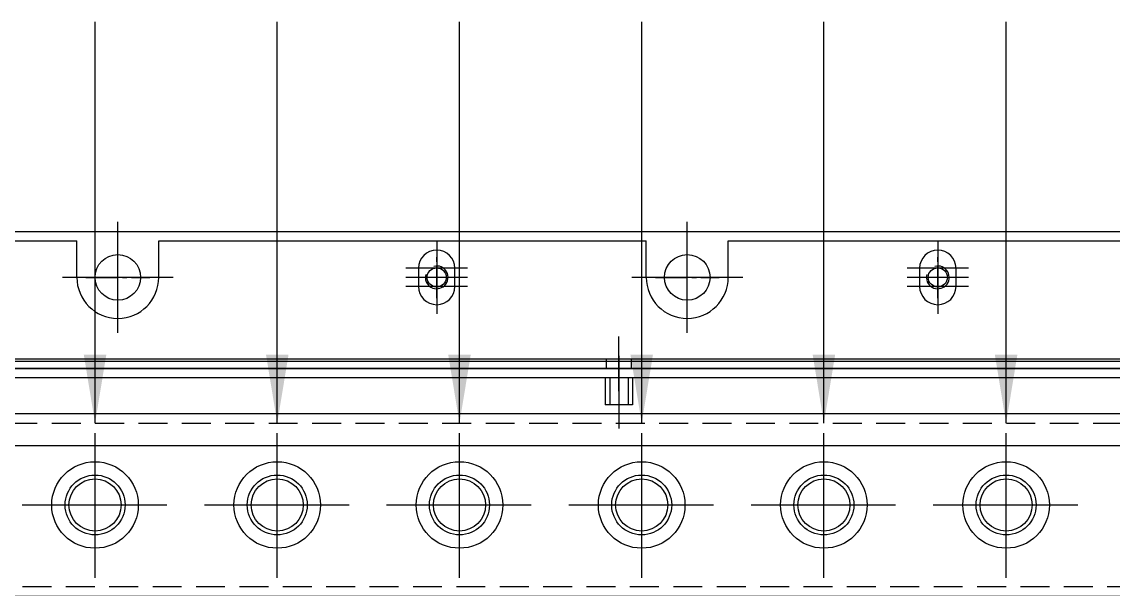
# Model space of a CAD drawing. Header units: millimetres. Extents: x 282 to 14566, y -4134 to 5341.
# Drawn here: x 8435.1 to 8674.7, y 2051.8 to 2176.5 of the extents above; entities that cross this region are included whole.
import ezdxf

# ---------------------------------------------------------------- set-up
doc = ezdxf.new("R2010")
doc.units = ezdxf.units.MM
for name, pattern in [('CENTER', [50.8, 31.75, -6.35, 6.35, -6.35]), ('CENTER1', [10, 7, -1, 1, -1]), ('HIDDEN', [9.525, 6.35, -3.175]), ('HIDDEN2', [4.7625, 3.175, -1.5875]), ('HIDDENX2', [19.05, 12.7, -6.35])]:
    doc.linetypes.add(name, pattern=pattern)
doc.layers.add('CENTER', color=1, linetype='CENTER')
doc.layers.add('THIN', color=3, linetype='Continuous')
doc.styles.get("Standard").update_dxf_attribs({"font": 'ISOCP.SHX', "bigfont": 'WHGTXT.SHX'})
doc.dimstyles.new('PS-6', dxfattribs={"dimscale": 6, "dimtxt": 3.2, "dimasz": 2.5, "dimexe": 2, "dimexo": 2.5, "dimgap": 2, "dimtad": 1, "dimtoh": 1, "dimdec": 3, "dimrnd": 0.005, "dimzin": 12, "dimdsep": 46, "dimtxsty": 'Standard', "dimcen": 0, "dimclrt": 2, "dimazin": 3, "dimtfac": 1, "dimtdec": 3, "dimtofl": 0, "dimtmove": 0, "dimatfit": 3, "dimfxl": 0, "dimtolj": 1, "dimtzin": 0, "dimarcsym": 0})

# ---------------------------------------------------------------- blocks, each defined once
blk = doc.blocks.new('A$C065017E1')
at = {"color": 1, "linetype": 'CENTER1'}
for p, q in [((-435, 563), (-435, 577)), ((-310, 563), (-310, 577)), ((-365, 565.42), (-365, 574.58)), ((-255, 565.42), (-255, 574.58)), ((-442, 570), (-428, 570)), ((-360.42, 570), (-369.58, 570)), ((-317, 570), (-303, 570)), ((-250.42, 570), (-259.58, 570))]:
    blk.add_line(p, q, dxfattribs=at)
at = {"color": 2, "ltscale": 10}
blk.add_lwpolyline([(-650, 580), (-650, 0), (0, 0), (0, 580)], close=True, dxfattribs=at)
at = {"color": 2}
for centre in [(-435, 570), (-310, 570)]:
    blk.add_circle(centre, 5, dxfattribs=at)
at = {"color": 3}
for centre in [(-365, 570), (-255, 570)]:
    blk.add_circle(centre, 2.1, dxfattribs=at)
for centre in [(-365, 570), (-255, 570)]:
    blk.add_arc(centre, 2.5, 164.966, 104.591)
blk = doc.blocks.new('A$C5C183642')
at = {"color": 3}
blk.add_lwpolyline([(20, -40), (-630, -40), (-630, 0), (20, 0)], close=True, dxfattribs=at)
blk = doc.blocks.new('A$C197C64E6')
at = {"color": 1, "linetype": 'CENTER'}
blk.add_line((-310, -4.74), (-310, 11.2), dxfattribs=at)
for p, q in [((-313, 0), (-313, 6)), ((-307, 6), (-313, 6)), ((-312, 0), (-312, 6)), ((-308, 0), (-308, 6)), ((-307, 0), (-307, 6))]:
    blk.add_line(p, q)
at = {"color": 3}
blk.add_lwpolyline([(0, 0), (0, -2), (-620, -2), (-620, 0)], close=True, dxfattribs=at)
blk = doc.blocks.new('A$C664E0AA2')
at = {"color": 1, "linetype": 'CENTER'}
for p, q in [((-400, -12.18), (-400, 12.18)), ((-275, -12.18), (-275, 12.18)), ((-330, 8), (-330, -8)), ((-220, 8), (-220, -8)), ((-387.82, 0), (-412.18, 0)), ((-323.25, 2), (-336.75, 2)), ((-323.25, 0), (-336.75, 0)), ((-262.82, 0), (-287.18, 0)), ((-213.25, 2), (-226.75, 2)), ((-213.25, 0), (-226.75, 0)), ((-323.25, -2), (-336.75, -2)), ((-213.25, -2), (-226.75, -2))]:
    blk.add_line(p, q, dxfattribs=at)
at = {"color": 3}
for p, q in [((-516, 8), (-409, 8)), ((-409, 0), (-409, 8)), ((-391, 8), (-284, 8)), ((-391, 0), (-391, 8)), ((-284, 0), (-284, 8)), ((-266, 8), (-159, 8)), ((-266, 0), (-266, 8))]:
    blk.add_line(p, q, dxfattribs=at)
at = {"color": 2, "linetype": 'HIDDENX2'}
blk.add_line((-629, -20), (49, -20), dxfattribs=at)
at = {"color": 3}
for points in [[(-326, 2, 1), (-334, 2), (-334, -2, 1), (-326, -2)], [(-216, 2, 1), (-224, 2), (-224, -2, 1), (-216, -2)]]:
    blk.add_lwpolyline(points, format="xyb", close=True, dxfattribs=at)
blk.add_lwpolyline([(49, -541.5), (49, -18.5), (-629, -18.5), (-629, -541.5)], close=True, dxfattribs=at)
for centre in [(-400, 0), (-275, 0)]:
    blk.add_arc(centre, 9, 180, 0, dxfattribs=at)
at = {"xscale": -1, "rotation": 180}
blk.add_blockref('A$C197C64E6', (20, -22), dxfattribs=at)
blk = doc.blocks.new('A$C13B9252F')
at = {"color": 2, "linetype": 'HIDDEN2', "ltscale": 2}
for p, q in [((-80, 50), (520, 50)), ((520, 14), (-80, 14))]:
    blk.add_line(p, q, dxfattribs=at)
blk.add_lwpolyline([(-83, 12), (523, 12), (523, 52), (-83, 52)])
for centre, radius in [((120, 32), 9.5), ((160, 32), 9.5), ((200, 32), 9.5), ((240, 32), 9.5), ((280, 32), 9.5), ((320, 32), 9.5), ((120, 32), 5.72), ((160, 32), 5.72), ((200, 32), 5.72), ((240, 32), 5.72), ((280, 32), 5.72), ((320, 32), 5.72)]:
    blk.add_circle(centre, radius)
at = {"layer": 'CENTER'}
for p, q in [((120, 16), (120, 48)), ((160, 16), (160, 48)), ((200, 16), (200, 48)), ((240, 16), (240, 48)), ((280, 16), (280, 48)), ((320, 16), (320, 48)), ((104, 32), (136, 32)), ((144, 32), (176, 32)), ((184, 32), (216, 32)), ((224, 32), (256, 32)), ((264, 32), (296, 32)), ((304, 32), (336, 32))]:
    blk.add_line(p, q, dxfattribs=at)
at = {"layer": 'THIN'}
for centre in [(120, 32), (160, 32), (200, 32), (240, 32), (280, 32), (320, 32)]:
    blk.add_circle(centre, 6.58, dxfattribs=at)
blk = doc.blocks.new('A$C69F530FE')
at = {"color": 1, "linetype": 'CENTER'}
blk.add_line((-293, 5), (-293, -7), dxfattribs=at)
at = {"color": 2, "linetype": 'HIDDEN'}
for p, q in [((-295.75, 0), (-295.75, -2)), ((-290.25, 0), (-290.25, -2))]:
    blk.add_line(p, q, dxfattribs=at)
at = {"color": 3}
blk.add_lwpolyline([(6, -2), (-592, -2), (-592, 0), (6, 0)], close=True, dxfattribs=at)

msp = doc.modelspace()

# ---------------------------------------------------------------- block references
for name, p in [('A$C664E0AA2', (8856.162, 2120.349)), ('A$C065017E1', (8891.162, 1550.349)), ('A$C13B9252F', (8331.162, 2038.349))]:
    msp.add_blockref(name, p)
at = {"xscale": -1, "rotation": 180}
for name, p in [('A$C69F530FE', (8859.162, 2100.349)), ('A$C5C183642', (8871.162, 2043.349))]:
    msp.add_blockref(name, p, dxfattribs=at)

# ---------------------------------------------------------------- leaders
for points in [[(8451.162, 2088.333), (8451.162, 2176.49)], [(8491.162, 2088.333), (8491.162, 2176.49)], [(8531.162, 2088.333), (8531.162, 2176.49)], [(8571.162, 2088.333), (8571.162, 2176.49)], [(8611.162, 2088.333), (8611.162, 2176.49)], [(8651.162, 2088.333), (8651.162, 2176.49)]]:
    msp.add_leader(points, dimstyle='PS-6', override={"dimgap": 2, "dimtad": 1})

doc.saveas('drawing.dxf')
